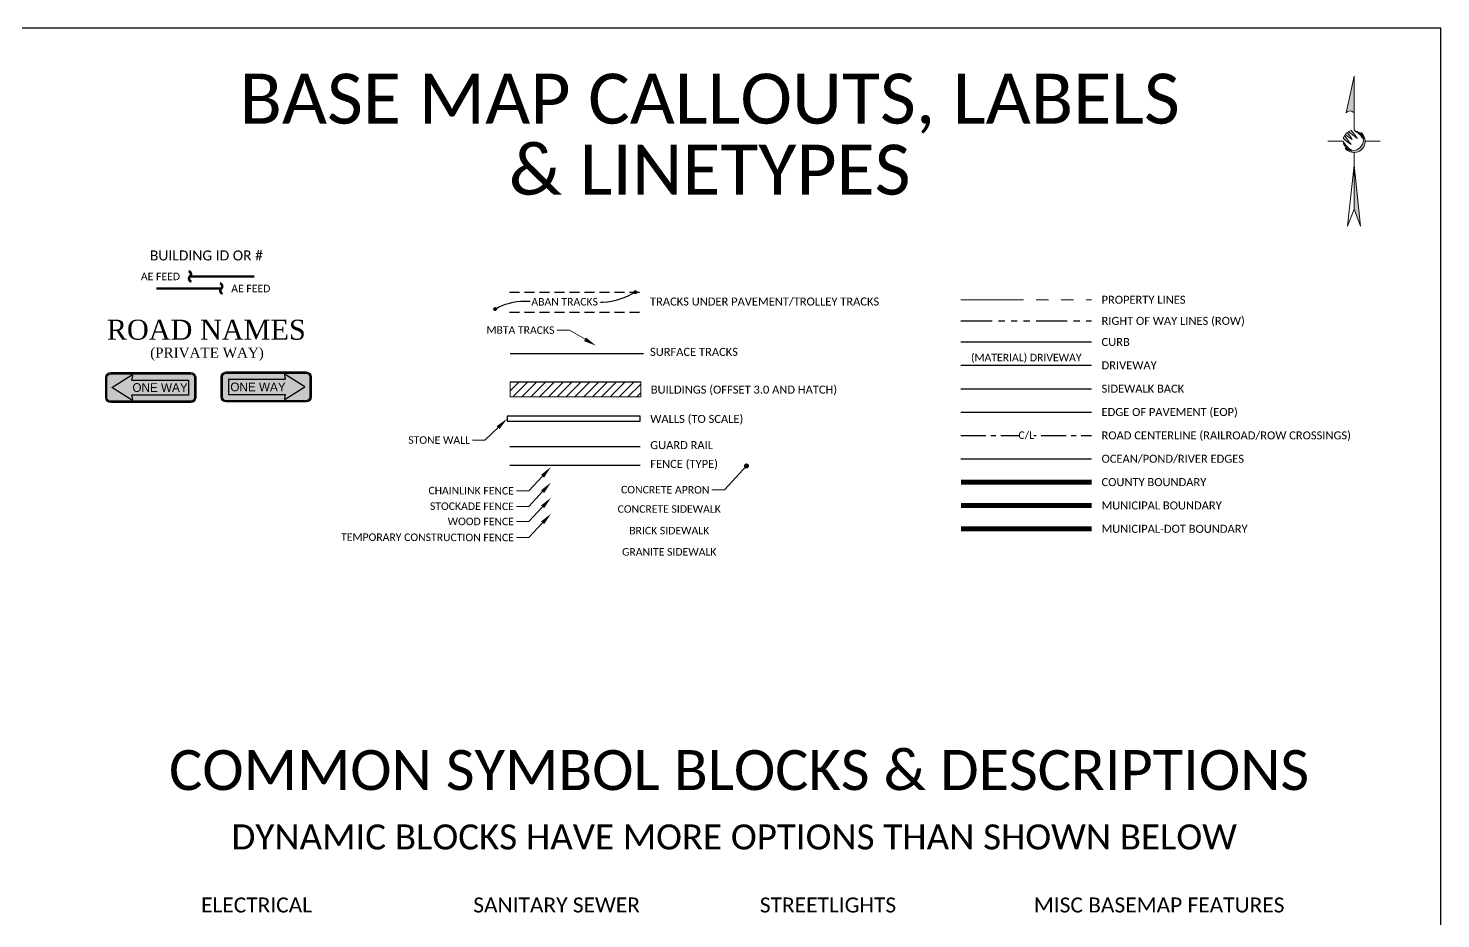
# Model space of a CAD drawing. Extents: x 779170 to 779830, y 2956097 to 2956472.
# Drawn here: x 779547.5 to 779829.9, y 2956294.4 to 2956472.5 of the extents above; entities that cross this region are included whole.
import ezdxf
from ezdxf import colors
from ezdxf.entities.mleader import LeaderData, LeaderLine
from ezdxf.enums import TextEntityAlignment as Align
from ezdxf.math import Vec2, Vec3

# ---------------------------------------------------------------- set-up
doc = ezdxf.new("R2010")
doc.units = 0
doc.header["$MEASUREMENT"] = 0
for name, pattern in [('CENTER', [2, 1.25, -0.25, 0.25, -0.25]), ('CW', [0]), ('DIVIDE', [1.25, 0.5, -0.25, 0, -0.25, 0, -0.25]), ('HIDDEN', [0.375, 0.25, -0.125]), ('PHANTOM', [2.5, 1.25, -0.25, 0.25, -0.25, 0.25, -0.25]), ('ROW', [3, 1.25, -0.25, 0.25, -0.25, 0.25, -0.25, 0.25, -0.25])]:
    doc.linetypes.add(name, pattern=pattern)
doc.layers.get('Defpoints').update_dxf_attribs({"color": 4})
for name, color, linetype in [('C-COMM-OVHD', 30, 'Continuous'), ('G-ANNO-NOTE', 7, 'Continuous'), ('G-ANNO-ROAD', 7, 'Continuous'), ('G-ANNO-STRC', 8, 'Continuous'), ('T-BNDY-CNTY', 1, 'PHANTOM'), ('T-BNDY-MUNI', 5, 'PHANTOM'), ('T-CURB', 8, 'Continuous'), ('T-DRWY', 8, 'Continuous'), ('T-EOP', 8, 'Continuous'), ('T-HYDRO', 5, 'Continuous'), ('T-ROAD-CNTR', 2, 'CENTER'), ('T-SIGN', 8, 'Continuous'), ('T-SWLK', 8, 'Continuous'), ('T-VEG-TXT', 8, 'Continuous'), ('T-WALL', 8, 'Continuous')]:
    doc.layers.add(name, color=color, linetype=linetype)
for name, color, linetype, lineweight in [('G-N-ARROW', 7, 'Continuous', 13), ('T-BLDG', 8, 'Continuous', 13), ('T-FENC', 8, 'FENCELINE1', 30), ('T-GDRL', 8, 'FENCELINE2', 30), ('T-PROP', 8, 'PHANTOM', 13), ('T-ROW', 8, 'ROW', 30), ('T-TRAN-RAIL', 8, 'TRACKS', 25)]:
    doc.layers.add(name, color=color, linetype=linetype, lineweight=lineweight)
doc.styles.add('Calibri', font='calibri.ttf')
doc.styles.add('EX-GEN-TXT 20', font='calibrili.ttf', dxfattribs={"height": 2})
doc.styles.add('EXISTING', font='calibrili.ttf')
doc.styles.add('MUTCD SIGN', font='framd.ttf', dxfattribs={"width": 0.8})
doc.styles.add('PROPOSED', font='calibri.ttf')
doc.styles.add('ROAD-NAME', font='times.ttf')
doc.linetypes.add('FENCELINE1', pattern='A,0.25,-0.1,[133,ltypeshp.shx,S=0.1,R=0,X=-0.1,Y=0],-0.1,1', length=1.45)
doc.linetypes.add('FENCELINE2', pattern='A,0.25,-0.1,[132,ltypeshp.shx,S=0.1,R=0,X=-0.1,Y=0],-0.1,1', length=1.45)
doc.linetypes.add('TRACKS', pattern='A,0.15,[130,ltypeshp.shx,S=0.25,R=0,X=0,Y=0],0.15', length=0.3)

# ---------------------------------------------------------------- blocks, each defined once
blk = doc.blocks.new('_Dot')
at = {"color": 0, "linetype": 'ByBlock', "lineweight": -2}
blk.add_line((-0.5, 0), (-1, 0), dxfattribs=at)
at = {"color": 0, "linetype": 'ByBlock', "const_width": 0.5}
blk.add_lwpolyline([(-0.25, 0, 1), (0.25, 0, 1)], format="xyb", close=True, dxfattribs=at)
blk = doc.blocks.new('R6-1 (L)')
at = {"true_color": 0xffffff}
h = blk.add_hatch(color=7, dxfattribs=at)
h.dxf.hatch_style = 1
h.paths.add_polyline_path([(-0.46582887729517, 5.999999999999938, 0.4142135623730951), (-2.46582887729517, 3.999999999999938), (-2.46582887729517, -4.00000000000006, 0.4142135623730951), (-0.46582887729517, -6.00000000000006), (31.53417112270483, -6.00000000000006, 0.4142135623730954), (33.53417112270483, -4.000000000000059), (33.53417112270483, 3.999999999999936, 0.414213562373095), (31.53417112270483, 5.999999999999938)])
h.paths.add_polyline_path([(31.53417112270483, 5.499999999999938, -0.4142135623730955), (33.03417112270483, 3.999999999999936), (33.03417112270483, -4.000000000000059, -0.4142135623730951), (31.53417112270483, -5.500000000000062), (-0.46582887729517, -5.50000000000006, -0.4142135623730951), (-1.96582887729517, -4.00000000000006), (-1.96582887729517, 3.999999999999938, -0.4142135623730951), (-0.46582887729517, 5.499999999999938)], flags=16)
h.paths.add_polyline_path([(30.64318221029754, 2.999999999999944), (30.64318221029754, -3.000000000000057), (7.876813555765464, -3.000000000000057), (8.247149115994493, -4.666510021031423, -0.6656911023588833), (7.870339192959131, -4.932577344352964), (0, 0), (7.870339192959131, 4.932577344352971, -0.6656911023588741), (8.247149115994496, 4.66651002103143), (7.876813555765464, 2.999999999999944)], flags=0)
at = {"true_color": 0x000000}
h = blk.add_hatch(color=18, dxfattribs=at)
h.dxf.hatch_style = 1
h.paths.add_polyline_path([(-1.96582887729517, 3.999999999999938, -0.4142135623730951), (-0.46582887729517, 5.499999999999938), (31.53417112270483, 5.499999999999938, -0.4142135623730951), (33.03417112270483, 3.999999999999938), (33.03417112270483, -4.00000000000006, -0.4142135623730951), (31.53417112270483, -5.50000000000006), (-0.46582887729517, -5.500000000000062, -0.4142135623730952), (-1.965828877295174, -4.000000000000058)])
h.paths.add_polyline_path([(0, 0), (7.870339192959133, -4.932577344352963, 0.6656911023588787), (8.247149115994493, -4.666510021031423), (7.876813555765461, -3.000000000000056), (30.64318221029754, -3.000000000000056), (30.64318221029754, 2.999999999999943), (7.876813555765462, 2.999999999999943), (8.247149115994496, 4.66651002103143, 0.6656911023588727), (7.870339192959129, 4.932577344352971)], flags=16)
at = {"true_color": 0xffffff}
h = blk.add_hatch(color=7, dxfattribs=at)
h.dxf.hatch_style = 1
h.paths.add_polyline_path([(7.876813555765462, 2.999999999999943), (8.247149115994496, 4.66651002103143, 0.6656911023588727), (7.87033919295913, 4.93257734435297), (-3.552713678800501e-15, 0), (7.870339192959132, -4.932577344352963, 0.6656911023588787), (8.247149115994493, -4.666510021031423), (7.876813555765462, -3.000000000000057), (30.64318221029754, -3.000000000000057), (30.64318221029754, 2.999999999999943)])
at = {"color": 18, "true_color": 0x000000}
blk.add_lwpolyline([(-0.4658288772951718, 5.999999999999938), (31.53417112270483, 5.999999999999938, -0.414213562373095), (33.53417112270483, 3.999999999999938), (33.53417112270483, -4.00000000000006, -0.414213562373095), (31.53417112270483, -6.00000000000006), (-0.46582887729517, -6.00000000000006, -0.414213562373095), (-2.46582887729517, -4.00000000000006), (-2.465828877295172, 3.999999999999938, -0.414213562373095)], format="xyb", close=True, dxfattribs=at)
at = {"color": 7, "true_color": 0xffffff}
for points in [[(-0.4658288772951718, 5.499999999999938), (31.53417112270483, 5.499999999999938, -0.4142135623730951), (33.03417112270483, 3.999999999999938), (33.03417112270483, -4.00000000000006, -0.4142135623730948), (31.53417112270483, -5.500000000000062), (-0.46582887729517, -5.50000000000006, -0.4142135623730951), (-1.96582887729517, -4.00000000000006), (-1.965828877295172, 3.999999999999938, -0.4142135623730951)], [(0, 0), (7.870339192959126, 4.932577344352968, -0.6656911023588798), (8.247149115994496, 4.666510021031431), (7.876813555765462, 2.999999999999943), (30.64318221029754, 2.999999999999943), (30.64318221029754, -3.000000000000057), (7.876813555765462, -3.000000000000057), (8.247149115994485, -4.666510021031392, -0.6656911023589211), (7.870339192959133, -4.932577344352964)]]:
    blk.add_lwpolyline(points, format="xyb", close=True, dxfattribs=at)
at = {"color": 18, "true_color": 0x000000, "style": 'MUTCD SIGN'}
blk.add_text('ONE WAY', height=3.5, dxfattribs=at).set_placement((19.2599978830315, -5.684341886080801e-14), align=Align.MIDDLE)
at = {"style": 'MUTCD SIGN'}
blk.add_attdef('SIGN', text='', height=5, dxfattribs=at).set_placement((15.53417112270483, -9.81693785721598), align=Align.MIDDLE)
blk = doc.blocks.new('R6-1 (R)')
at = {"true_color": 0xffffff}
h = blk.add_hatch(color=7, dxfattribs=at)
h.dxf.hatch_style = 1
h.paths.add_polyline_path([(-31.53417112270483, 5.999999999999938, 0.4142135623730951), (-33.53417112270483, 3.999999999999938), (-33.53417112270483, -4.000000000000059, 0.4142135623730952), (-31.53417112270483, -6.000000000000062), (0.4658288772951718, -6.00000000000006, 0.4142135623730957), (2.465828877295175, -4.000000000000057), (2.46582887729517, 3.999999999999939, 0.4142135623730948), (0.46582887729517, 5.999999999999938)])
h.paths.add_polyline_path([(0.46582887729517, 5.499999999999938, -0.414213562373095), (1.96582887729517, 3.999999999999939), (1.965828877295174, -4.000000000000059, -0.4142135623730951), (0.46582887729517, -5.500000000000062), (-31.53417112270483, -5.50000000000006, -0.4142135623730948), (-33.03417112270483, -4.000000000000059), (-33.03417112270483, 3.999999999999937, -0.4142135623730951), (-31.53417112270483, 5.499999999999938)], flags=16)
h.paths.add_polyline_path([(-7.876813555765463, 2.999999999999943), (-8.247149115994496, 4.66651002103143, -0.6656911023588721), (-7.87033919295913, 4.93257734435297), (1.77635683940025e-15, -1.77635683940025e-15), (-7.870339192959132, -4.932577344352964, -0.6656911023588806), (-8.247149115994493, -4.666510021031423), (-7.876813555765462, -3.000000000000055), (-30.64318221029754, -3.000000000000057), (-30.64318221029754, 2.999999999999943)], flags=0)
at = {"true_color": 0x000000}
h = blk.add_hatch(color=18, dxfattribs=at)
h.dxf.hatch_style = 1
h.paths.add_polyline_path([(-31.53417112270483, 5.499999999999938, 0.4142135623730951), (-33.03417112270483, 3.999999999999938), (-33.03417112270483, -4.000000000000059, 0.4142135623730948), (-31.53417112270483, -5.50000000000006), (0.4658288772951702, -5.500000000000062, 0.4142135623730952), (1.965828877295174, -4.000000000000058), (1.96582887729517, 3.999999999999939, 0.4142135623730951), (0.4658288772951702, 5.499999999999938)])
h.paths.add_polyline_path([(2.220446049250313e-16, -4.440892098500626e-16), (-7.870339192959132, -4.932577344352963, -0.6656911023588787), (-8.247149115994493, -4.666510021031423), (-7.876813555765461, -3.000000000000056), (-30.64318221029754, -3.000000000000056), (-30.64318221029754, 2.999999999999943), (-7.876813555765462, 2.999999999999943), (-8.247149115994496, 4.66651002103143, -0.6656911023588727), (-7.87033919295913, 4.93257734435297)], flags=16)
at = {"true_color": 0xffffff}
h = blk.add_hatch(color=7, dxfattribs=at)
h.dxf.hatch_style = 1
h.paths.add_polyline_path([(-30.64318221029754, 2.999999999999943), (-30.64318221029754, -3.000000000000057), (-7.876813555765461, -3.000000000000057), (-8.247149115994493, -4.666510021031423, 0.6656911023588757), (-7.870339192959132, -4.932577344352963), (0, 2.220446049250313e-16), (-7.87033919295913, 4.932577344352971, 0.6656911023588727), (-8.247149115994496, 4.66651002103143), (-7.876813555765461, 2.999999999999943)])
at = {"color": 18, "true_color": 0x000000}
blk.add_lwpolyline([(-31.53417112270483, 5.999999999999938), (0.46582887729517, 5.999999999999938, -0.414213562373095), (2.46582887729517, 3.999999999999938), (2.465828877295174, -4.00000000000006, -0.414213562373095), (0.46582887729517, -6.00000000000006), (-31.53417112270483, -6.00000000000006, -0.414213562373095), (-33.53417112270483, -4.00000000000006), (-33.53417112270483, 3.999999999999938, -0.414213562373095)], format="xyb", close=True, dxfattribs=at)
at = {"color": 7, "true_color": 0xffffff}
for points in [[(-31.53417112270483, 5.499999999999938), (0.46582887729517, 5.499999999999938, -0.4142135623730951), (1.96582887729517, 3.999999999999938), (1.965828877295174, -4.00000000000006, -0.4142135623730948), (0.46582887729517, -5.500000000000062), (-31.53417112270483, -5.50000000000006, -0.4142135623730951), (-33.03417112270483, -4.00000000000006), (-33.03417112270483, 3.999999999999938, -0.4142135623730951)], [(0, 0), (-7.870339192959126, 4.932577344352968, 0.6656911023588798), (-8.247149115994496, 4.666510021031431), (-7.876813555765462, 2.999999999999943), (-30.64318221029754, 2.999999999999943), (-30.64318221029754, -3.000000000000057), (-7.876813555765462, -3.000000000000057), (-8.247149115994485, -4.666510021031392, 0.6656911023589211), (-7.870339192959133, -4.932577344352964)]]:
    blk.add_lwpolyline(points, format="xyb", close=True, dxfattribs=at)
at = {"color": 18, "true_color": 0x000000, "style": 'MUTCD SIGN'}
blk.add_text('ONE WAY', height=3.5, dxfattribs=at).set_placement((-18.79305559418404, -5.684341886080801e-14), align=Align.MIDDLE)
at = {"style": 'MUTCD SIGN'}
blk.add_attdef('SIGN', text='', height=5, dxfattribs=at).set_placement((-15.53417112270483, -9.81693785721598), align=Align.MIDDLE)
blk = doc.blocks.new('NORTH_ARROW_UCS')
for points in [[(-1.084886216511169, 7.144795432000135, -0.466649334014241), (-0.04386904749902021, 7.136561344329513), (-0.04386904749902021, 12.01549224402851)], [(-0.0438690474989519, -5.70497197167992), (0.8319414486887419, -7.984507755971488), (-0.0438690474989519, 0.1587538895968557)]]:
    blk.add_hatch(color=256).paths.add_polyline_path(points)
at = {"true_color": 0x0054a0}
h = blk.add_hatch(color=154, dxfattribs=at)
edge = h.paths.add_edge_path()
edge.add_arc((-0.1696492551133536, 3.458528414085412), 1.32089556029899, 184.0903260343388, 260.7513171496588)
edge.add_arc((1.142180764636409, 4.657268340469378), 2.930064887811535, 206.1851231986566, 238.6565199853409, ccw=False)
edge = h.paths.add_edge_path()
edge.add_arc((-0.1696492551134328, 3.458528414085412), 1.320895560298887, 150.103399778092, 168.5003096380991)
edge.add_arc((3.119646072887504, 8.504175729840895), 6.624240771032791, 226.2149549419035, 237.8441610857323)
edge.add_arc((8.389762136262291, 10.39258402767797), 11.55690219513806, 212.889722419845, 220.4407415712205, ccw=False)
edge = h.paths.add_edge_path()
edge.add_arc((-0.1696492551132908, 3.458528414085542), 1.320895560298904, 127.0315496680039, 142.4947197261964)
edge.add_arc((1.877188567250683, 7.536684577407155), 4.50509889733158, 226.6121915516306, 241.2284698077781)
edge.add_arc((-4.240123655983226, 1.419372354172818), 4.505098897331675, 28.77153019222618, 43.36911474345619)
edge = h.paths.add_edge_path()
edge.add_arc((-7.096023106253023, -5.093201214838532), 11.5569021951374, 49.55925842878437, 57.09419598131355)
edge.add_arc((-0.1696492551132197, 3.458528414085324), 1.320895560299088, 100.94088178797767, 119.37731659037911, ccw=False)
edge.add_arc((-5.207614808416587, 0.1769148485365681), 6.624240771032247, 32.15583891426911, 43.723076373075514, ccw=False)
edge = h.paths.add_edge_path()
edge.add_arc((-1.3607074190456, 2.154380156787411), 2.930064887811487, 31.81314689662123, 63.37692775122323)
edge.add_arc((-0.1696492551133809, 3.458528414085412), 1.320895560298974, 10.487810403540209, 84.70226424430422, ccw=False)
h = blk.add_hatch(color=8)
edge = h.paths.add_edge_path()
edge.add_arc((-0.04386904749902021, 3.340429968922844), 1.49333264095745, 218.3687582106769, 411.6312417893269)
edge.add_arc((-0.2653502753665463, 3.561911196790316), 1.490007100053194, -129.57869991107992, 39.57869991108089, ccw=False)
blk.add_lwpolyline([(-0.04386904749342265, 7.136561344322738, 0.4666493340159686), (-1.084886216511169, 7.144795432000137), (-0.04386904749902021, 12.01549224402851), (-0.04386904749902021, 4.833762609880324)], format="xyb")
at = {"color": 154, "true_color": 0x0054a0}
for points in [[(-1.314768390676732, 4.116910709244688, 0.03295946365512579), (-0.4059332450895659, 2.89606943045022, -0.05078557833916632), (-1.464028870021309, 3.721865638435208, -0.08044451906598812)], [(-0.2911974571247652, 3.587758378548611, 0.06378025217209016), (-0.9651648105614226, 4.513004626362224, 0.06757337702758122), (-1.217512050276899, 4.262735255469988, 0.06386215108016016)], [(0.4004914909737386, 3.702494166513167, 0.05051449527681724), (-0.4203500066614548, 4.755414767776747, 0.08061809761580899), (-0.8176261980069777, 4.609567493653799, -0.03288921837863451)], [(1.129178969122367, 3.698966192203099, 0.335636135979865), (-0.0476893330133833, 4.773781567899884, -0.1386003915957242)], [(-0.3819434256393313, 2.154804414774857, -0.3475568923530566), (-1.487180283769661, 3.364310211251348, 0.1426389271308922)]]:
    blk.add_lwpolyline(points, format="xyb", close=True, dxfattribs=at)
at = {"color": 8}
blk.add_lwpolyline([(-1.214689677445999, 2.413487991752912, 0.9095902651215625), (0.8830729296709123, 4.511250598869768, -1.122991666817401)], format="xyb", close=True, dxfattribs=at)
at = {"color": 7, "linetype": 'CW'}
for points in [[(-1.485254757711942, 3.340429968922844), (-3.541892146041275, 3.340429968922844)], [(3.44211000850168, 3.340429968922844), (1.449463593458433, 3.340429968922844)]]:
    blk.add_lwpolyline(points, dxfattribs=at)
blk.add_lwpolyline([(-0.0438690474989519, -5.704971971679929), (-0.9196795436866458, -7.984507755971491), (-0.0438690474988836, 0.1587538895962406), (0.8319414486887419, -7.984507755971491), (-0.0438690474989519, -5.704971971679929), (-0.0438690474989519, 1.847097327965408)])

msp = doc.modelspace()

# ---------------------------------------------------------------- hatches: boundary and pattern name
at = {"layer": 'T-BLDG'}
h = msp.add_hatch(dxfattribs=at)
h.set_pattern_fill('ANSI31', color=256, scale=10)
h.set_pattern_definition([(45, (-61.68822099210229, -11.85195690020919), (-0.8838834764831843, 0.8838834764831844), [])])
h.paths.add_polyline_path([(779669.9689227502, 2956398.732526696), (779669.9689227502, 2956401.732526696), (779643.8654138156, 2956401.732526696), (779643.8654138156, 2956398.732526696)])

# ---------------------------------------------------------------- linework, layer by layer
at = {"layer": 'C-COMM-OVHD', "color": 0, "ltscale": 0.25, "flags": 128}
for points in [[(779579.552754647, 2956423.864412989, 0.4999999999999999, 0.4999999999999999, -0.6179260891822396), (779579.8330460499, 2956422.837202285, 0.4999999999999999, 0.4999999999999999, -30.06943035384681), (779579.8330460499, 2956422.837202285, 0.4999999999999999, 0.4999999999999999, 30.06943035384681), (779579.8330460499, 2956422.837202285, 0.4999999999999999, 0.4999999999999999, 0.6179260891822396), (779580.1133374526, 2956421.80999158, 0, 0, 0)], [(779585.8016126998, 2956421.456782938, 0.4999999999999999, 0.4999999999999999, -0.6179260891822396), (779586.0819041027, 2956420.429572233, 0.4999999999999999, 0.4999999999999999, -30.06943035384681), (779586.0819041027, 2956420.429572233, 0.4999999999999999, 0.4999999999999999, 30.06943035384681), (779586.0819041027, 2956420.429572233, 0.4999999999999999, 0.4999999999999999, 0.6179260891822396), (779586.3621955059, 2956419.402361529, 0, 0, 0)]]:
    msp.add_lwpolyline(points, format="xyseb", dxfattribs=at)
at = {"layer": 'C-COMM-OVHD', "color": 0, "linetype": 'DIVIDE', "ltscale": 7.5, "const_width": 0.4999999999999999, "flags": 128}
for points in [[(779592.6785244491, 2956422.837202284), (779579.8330460499, 2956422.837202285)], [(779573.1082425535, 2956420.429572233), (779586.0819041027, 2956420.429572233)]]:
    msp.add_lwpolyline(points, dxfattribs=at)
at = {"layer": 'Defpoints'}
msp.add_lwpolyline([(779169.9132987085, 2956097.459171797), (779829.9132987092, 2956097.459171797), (779829.9132987087, 2956472.459171797), (779169.9132987087, 2956472.459171797), (779169.9132987085, 2956097.459171797)], close=True, dxfattribs=at)
msp.add_lwpolyline([(779643.8654138156, 2956401.732526696), (779669.9689227502, 2956401.732526696)], dxfattribs=at)
at = {"layer": 'G-ANNO-STRC'}
for points in [[(779668.8767537371, 2956419.686157464, -0.1156275437738926), (779662.4427104153, 2956417.608950586), (779661.8873012235, 2956417.610707267)], [(779640.8367060687, 2956416.310717132, -0.1312596457455112), (779646.745805337, 2956417.904170285), (779647.8561550087, 2956417.871713683)]]:
    msp.add_lwpolyline(points, format="xyb", dxfattribs=at)
at = {"layer": 'G-ANNO-STRC', "const_width": 0.3952851405658353}
for points in [[(779668.8326429863, 2956419.878814743, 1), (779668.9208644883, 2956419.493500184, 1)], [(779640.8757817991, 2956416.11697588, 1), (779640.7976303376, 2956416.504458385, 1)]]:
    msp.add_lwpolyline(points, format="xyb", close=True, dxfattribs=at)
at = {"layer": 'T-BLDG'}
msp.add_lwpolyline([(779643.8654138156, 2956401.732526696), (779643.8654138156, 2956398.732526696), (779669.9689227502, 2956398.732526696), (779669.9689227502, 2956401.732526696)], dxfattribs=at)
at = {"layer": 'T-BNDY-CNTY', "ltscale": 4, "const_width": 1}
msp.add_lwpolyline([(779733.988059158, 2956381.709116468), (779760.0915680926, 2956381.709116468)], dxfattribs=at)
at = {"layer": 'T-BNDY-MUNI', "ltscale": 4, "const_width": 1}
msp.add_lwpolyline([(779733.988059158, 2956377.038811462), (779760.0915680926, 2956377.038811462)], dxfattribs=at)
at = {"layer": 'T-BNDY-MUNI', "color": 88, "ltscale": 4, "const_width": 1}
msp.add_lwpolyline([(779733.988059158, 2956372.368506457), (779760.0915680926, 2956372.368506457)], dxfattribs=at)
at = {"layer": 'T-CURB', "ltscale": 2}
msp.add_lwpolyline([(779733.988059158, 2956409.730946499), (779760.0915680926, 2956409.730946499)], dxfattribs=at)
at = {"layer": 'T-DRWY', "ltscale": 2}
msp.add_lwpolyline([(779733.988059158, 2956405.060641494), (779760.0915680926, 2956405.060641494)], dxfattribs=at)
at = {"layer": 'T-EOP', "ltscale": 2}
msp.add_lwpolyline([(779733.988059158, 2956395.720031484), (779760.0915680926, 2956395.720031484)], dxfattribs=at)
at = {"layer": 'T-FENC', "linetype": 'FENCELINE1', "ltscale": 5, "flags": 128}
msp.add_lwpolyline([(779643.7600625012, 2956385.065628283), (779669.8635714356, 2956385.065628283)], dxfattribs=at)
at = {"layer": 'T-GDRL', "linetype": 'FENCELINE2', "ltscale": 4, "flags": 128}
msp.add_lwpolyline([(779643.7600625012, 2956388.815142199), (779669.8635714356, 2956388.815142199)], dxfattribs=at)
at = {"layer": 'T-HYDRO', "ltscale": 2}
msp.add_lwpolyline([(779733.988059158, 2956386.379421473), (779760.0915680926, 2956386.379421473)], dxfattribs=at)
at = {"layer": 'T-PROP', "ltscale": 10}
msp.add_lwpolyline([(779733.988059158, 2956418.169942326), (779760.0915680926, 2956418.169942326)], dxfattribs=at)
at = {"layer": 'T-ROAD-CNTR', "ltscale": 4}
msp.add_lwpolyline([(779733.988059158, 2956391.049726478), (779760.0915680926, 2956391.049726478)], dxfattribs=at)
at = {"layer": 'T-ROW', "ltscale": 5}
msp.add_lwpolyline([(779733.988059158, 2956413.950444413), (779760.0915680921, 2956413.950444413)], dxfattribs=at)
at = {"layer": 'T-SWLK', "ltscale": 2}
msp.add_lwpolyline([(779733.988059158, 2956400.390336489), (779760.0915680926, 2956400.390336489)], dxfattribs=at)
at = {"layer": 'T-TRAN-RAIL', "linetype": 'HIDDEN', "ltscale": 8, "flags": 128}
for points in [[(779643.704501714, 2956419.686157464), (779669.8080106484, 2956419.686157464)], [(779643.7045017135, 2956415.686157464), (779669.8080106481, 2956415.686157464)]]:
    msp.add_lwpolyline(points, dxfattribs=at)
at = {"layer": 'T-TRAN-RAIL', "ltscale": 8}
msp.add_lwpolyline([(779643.8770053465, 2956407.415765278), (779670.4958205126, 2956407.415765278)], dxfattribs=at)
at = {"layer": 'T-WALL'}
msp.add_lwpolyline([(779669.8635714356, 2956394.871604057), (779643.2340402649, 2956394.871604057), (779643.2340402649, 2956393.871604057), (779669.8635714356, 2956393.871604057)], close=True, dxfattribs=at)

# ---------------------------------------------------------------- block references
at = {"layer": 'G-N-ARROW', "xscale": 1.5, "yscale": 1.5, "zscale": 1.5}
msp.add_blockref('NORTH_ARROW_UCS', (779812.6363849522, 2956444.848626217), dxfattribs=at)
at = {"layer": 'T-SIGN', "xscale": 0.5, "yscale": 0.5, "zscale": 0.5}
for name, p in [('R6-1 (L)', (779564.2114842352, 2956400.618176725)), ('R6-1 (R)', (779602.8239345336, 2956400.736199092))]:
    msp.add_blockref(name, p, dxfattribs=at)

# ---------------------------------------------------------------- texts
at = {"layer": 'C-COMM-OVHD', "color": 0, "style": 'PROPOSED'}
msp.add_text('AE FEED', height=1.5, dxfattribs=at).set_placement((779577.8330460502, 2956422.837202284), align=Align.MIDDLE_RIGHT)
msp.add_text('AE FEED', height=1.5, dxfattribs=at).set_placement((779588.0819041027, 2956420.429572234), align=Align.MIDDLE_LEFT)
at = {"layer": 'G-ANNO-NOTE', "style": 'EX-GEN-TXT 20'}
for s, height, p in [('BASE MAP CALLOUTS, LABELS', 10, (779683.7377954911, 2956458.37159269)), ('& LINETYPES', 10, (779683.7377954914, 2956444.171938159)), ('COMMON SYMBOL BLOCKS & DESCRIPTIONS', 8, (779689.6171971094, 2956324.124770448)), ('DYNAMIC BLOCKS HAVE MORE OPTIONS THAN SHOWN BELOW', 5, (779688.6346690536, 2956310.7595323))]:
    msp.add_text(s, height=height, dxfattribs=at).set_placement(p, align=Align.MIDDLE_CENTER)
at = {"layer": 'G-ANNO-NOTE', "style": 'Calibri'}
for s, p in [('TRACKS UNDER PAVEMENT/TROLLEY TRACKS', (779671.8080106484, 2956417.819653186)), ('PROPERTY LINES', (779762.0915680921, 2956418.169942326)), ('RIGHT OF WAY LINES (ROW)', (779762.0915680923, 2956413.950444413)), ('SURFACE TRACKS', (779671.8080106484, 2956407.752167211)), ('CURB', (779762.0915680921, 2956409.730946499)), ('DRIVEWAY', (779762.0915680921, 2956405.060641494)), ('BUILDINGS (OFFSET 3.0 AND HATCH)', (779671.9689227497, 2956400.205868102)), ('SIDEWALK BACK', (779762.0915680921, 2956400.390336489)), ('EDGE OF PAVEMENT (EOP)', (779762.0915680921, 2956395.720031484)), ('WALLS (TO SCALE)', (779671.8635714351, 2956394.344945463)), ('ROAD CENTERLINE (RAILROAD/ROW CROSSINGS)', (779762.0915680921, 2956391.049726478)), ('GUARD RAIL', (779671.8635714358, 2956389.103447718)), ('FENCE (TYPE)', (779671.8635714356, 2956385.353933802)), ('OCEAN/POND/RIVER EDGES', (779762.0915680921, 2956386.379421473)), ('COUNTY BOUNDARY', (779762.0915680921, 2956381.709116468)), ('MUNICIPAL BOUNDARY', (779762.0915680921, 2956377.038811462)), ('MUNICIPAL-DOT BOUNDARY', (779762.0915680921, 2956372.368506457))]:
    msp.add_text(s, height=1.6, dxfattribs=at).set_placement(p, align=Align.MIDDLE_LEFT)
at = {"layer": 'G-ANNO-NOTE', "style": 'PROPOSED'}
for s, p in [('ELECTRICAL', (779593.1435645081, 2956295.653283657)), ('SANITARY SEWER', (779653.1344865669, 2956295.653283657)), ('STREETLIGHTS', (779707.3972585608, 2956295.653283657)), ('MISC BASEMAP FEATURES', (779773.6060601573, 2956295.653283657))]:
    msp.add_text(s, height=3, dxfattribs=at).set_placement(p, align=Align.CENTER)
at = {"layer": 'G-ANNO-ROAD', "attachment_point": 5, "style": 'ROAD-NAME'}
for s, insert, char_height in [('ROAD NAMES', (779583.0870415982, 2956412.151549351), 4), ('(PRIVATE WAY)', (779583.2328378746, 2956407.270933821), 2)]:
    msp.add_mtext_dynamic_manual_height_columns(s, width=56.94104692051141, gutter_width=1, heights=[0], dxfattribs=dict(at, insert=insert, char_height=char_height))
at = {"layer": 'G-ANNO-STRC', "attachment_point": 5, "style": 'EXISTING'}
for s, width, insert, char_height in [('BUILDING ID OR #', 46.97206418196336, (779583.1027293303, 2956427.021221828), 2), ('CONCRETE SIDEWALK', 55.35039342466564, (779675.6552327888, 2956376.324684692), 1.5), ('BRICK SIDEWALK', 55.35039342466564, (779675.6552327892, 2956372.006750674), 1.5), ('GRANITE SIDEWALK', 55.35039342466564, (779675.6552327888, 2956367.746827616), 1.5)]:
    msp.add_mtext_dynamic_manual_height_columns(s, width=width, gutter_width=1, heights=[0], dxfattribs=dict(at, insert=insert, char_height=char_height))
at = {"layer": 'G-ANNO-STRC', "insert": (779654.7434664815, 2956417.760793732), "char_height": 1.5, "attachment_point": 5, "rotation": 0.03756579183231923, "style": 'EXISTING'}
msp.add_mtext_dynamic_manual_height_columns('ABAN TRACKS', width=55.35039342466564, gutter_width=1, heights=[0], dxfattribs=at)
at = {"layer": 'T-DRWY', "insert": (779747.0398136253, 2956406.452634371), "char_height": 1.5, "attachment_point": 5, "style": 'EXISTING'}
msp.add_mtext_dynamic_manual_height_columns('(MATERIAL) DRIVEWAY', width=55.35039342466564, gutter_width=1, heights=[0], dxfattribs=at)

# ---------------------------------------------------------------- leaders
at = {"layer": 'G-ANNO-STRC'}
ml = msp.add_multileader_mtext('Standard', dxfattribs=at)
ml.set_content('MBTA TRACKS', color=256, style='EXISTING')
ml.set_leader_properties(color=256, linetype='ByLayer', lineweight=13)
ml.build(insert=Vec2(0, 0))
ml.multileader.update_dxf_attribs({"dogleg_length": 2.5, "arrow_head_size": 2.5})
ctx = ml.context
ctx.base_point, ctx.char_height, ctx.arrow_head_size, ctx.landing_gap_size, ctx.plane_origin, ctx.plane_x_axis, ctx.plane_y_axis = Vec3(779638.8408735085, 2956412.128813523), 1.5, 2.5, 0.5, Vec3(779573.683639774, 2956408.285878274), Vec3(0.9999956515704596, -0.002949040551105397), Vec3(0.002949040551105397, 0.9999956515704596)
ctx.text_align_type = 2
notes = []
notes.append((ctx, [(1, (1, 1, 0), (779655.7000309665, 2956412.079094968), (-0.9999956515704597, 0.002949040551105498), 2.499999999999999, [(0, [(779660.9847368464, 2956409.004103292)], 0, [])])]))
ctx.mtext.insert, ctx.mtext.text_direction, ctx.mtext.rotation, ctx.mtext.alignment, ctx.mtext.flow_direction = Vec3(779652.7022847155, 2956412.847746478), Vec3(0.9999956515704596, -0.002949040551105397), 6.280236262353909, 3, 5
ml = msp.add_multileader_mtext('Standard', dxfattribs=at)
ml.set_content('CONCRETE APRON', color=256, style='EXISTING')
ml.set_leader_properties(color=256, linetype='ByLayer', lineweight=13)
ml.set_arrow_properties(name='DOT')
ml.build(insert=Vec2(0, 0))
ml.multileader.update_dxf_attribs({"dogleg_length": 2.5, "arrow_head_size": 1})
ctx = ml.context
ctx.base_point, ctx.char_height, ctx.arrow_head_size, ctx.landing_gap_size, ctx.plane_origin, ctx.plane_x_axis, ctx.plane_y_axis = Vec3(779665.7700503962, 2956380.198779089), 1.5, 1, 0.5, Vec3(779604.6651067324, 2956376.34389342), Vec3(0.9999956515704596, -0.002949040551105397), Vec3(0.002949040551105397, 0.9999956515704596)
ctx.text_align_type = 2
notes.append((ctx, [(1, (1, 1, 0), (779686.6814979254, 2956380.137110115), (-0.9999956515704597, 0.002949040551105498), 2.499999999999999, [(0, [(779691.1015918001, 2956384.93585831)], 0, [])])]))
ctx.mtext.insert, ctx.mtext.text_direction, ctx.mtext.rotation, ctx.mtext.alignment, ctx.mtext.flow_direction = Vec3(779683.6837516744, 2956380.905761625), Vec3(0.9999956515704596, -0.002949040551105397), 6.280236262353909, 3, 5
at = {"layer": 'T-VEG-TXT'}
ml = msp.add_multileader_mtext('Standard', dxfattribs=at)
ml.set_content('STONE WALL', color=256, style='EXISTING')
ml.set_leader_properties(color=256, linetype='ByLayer', lineweight=13)
ml.build(insert=Vec2(0, 0))
ml.multileader.update_dxf_attribs({"dogleg_length": 2.5, "arrow_head_size": 2.5})
ctx = ml.context
ctx.base_point, ctx.char_height, ctx.arrow_head_size, ctx.landing_gap_size, ctx.plane_origin, ctx.plane_x_axis, ctx.plane_y_axis = Vec3(779623.1236300031, 2956390.119127442), 1.5, 2.5, 0.5, Vec3(779556.7975551962, 2956386.279639167), Vec3(0.9999956515704596, -0.002949040551105397), Vec3(0.002949040551105397, 0.9999956515704596)
ctx.text_align_type = 2
notes.append((ctx, [(1, (1, 1, 0), (779638.81394639, 2956390.072855861), (-0.9999956515704597, 0.002949040551105498), 2.499999999999999, [(0, [(779643.2340402649, 2956394.371604057)], 0, [])])]))
ctx.mtext.insert, ctx.mtext.text_direction, ctx.mtext.rotation, ctx.mtext.alignment, ctx.mtext.flow_direction = Vec3(779635.8162001389, 2956390.841507372), Vec3(0.9999956515704596, -0.002949040551105397), 6.280236262353909, 3, 5
ml = msp.add_multileader_mtext('Standard', dxfattribs=at)
ml.set_content('CHAINLINK FENCE', color=256, style='EXISTING')
ml.set_leader_properties(color=256, linetype='ByLayer', lineweight=13)
ml.build(insert=Vec2(0, 0))
ml.multileader.update_dxf_attribs({"dogleg_length": 2.5, "arrow_head_size": 2.5})
ctx = ml.context
ctx.base_point, ctx.char_height, ctx.arrow_head_size, ctx.landing_gap_size, ctx.plane_origin, ctx.plane_x_axis, ctx.plane_y_axis = Vec3(779627.149483792, 2956380.014992466), 1.5, 2.5, 0.5, Vec3(779565.586465197, 2956376.161457684), Vec3(0.9999956515704596, -0.002949040551105397), Vec3(0.002949040551105397, 0.9999956515704596)
ctx.text_align_type = 2
notes.append((ctx, [(1, (1, 1, 0), (779647.6028563901, 2956379.954674378), (-0.9999956515704597, 0.002949040551105498), 2.499999999999999, [(0, [(779652.0229502647, 2956384.753422574)], 0, [])])]))
ctx.mtext.insert, ctx.mtext.text_direction, ctx.mtext.rotation, ctx.mtext.alignment, ctx.mtext.flow_direction = Vec3(779644.6051033336, 2956380.721018206), Vec3(0.9999956515704596, -0.002949040551105397), 6.280236262353909, 3, 5
ml = msp.add_multileader_mtext('Standard', dxfattribs=at)
ml.set_content('STOCKADE FENCE', color=256, style='EXISTING')
ml.set_leader_properties(color=256, linetype='ByLayer', lineweight=13)
ml.build(insert=Vec2(0, 0))
ml.multileader.update_dxf_attribs({"dogleg_length": 2.5, "arrow_head_size": 2.5})
ctx = ml.context
ctx.base_point, ctx.char_height, ctx.arrow_head_size, ctx.landing_gap_size, ctx.plane_origin, ctx.plane_x_axis, ctx.plane_y_axis = Vec3(779627.3225599623, 2956376.903563045), 1.5, 2.5, 0.5, Vec3(779565.5864651968, 2956373.050538674), Vec3(0.9999956515704596, -0.002949040551105397), Vec3(0.002949040551105397, 0.9999956515704596)
ctx.text_align_type = 2
notes.append((ctx, [(1, (1, 1, 0), (779647.6028563898, 2956376.843755369), (-0.9999956515704597, 0.002949040551105498), 2.499999999999999, [(0, [(779652.022950265, 2956381.642503564)], 0, [])])]))
ctx.mtext.insert, ctx.mtext.text_direction, ctx.mtext.rotation, ctx.mtext.alignment, ctx.mtext.flow_direction = Vec3(779644.605110139, 2956377.612406879), Vec3(0.9999956515704596, -0.002949040551105397), 6.280236262353909, 3, 5
ml = msp.add_multileader_mtext('Standard', dxfattribs=at)
ml.set_content('WOOD FENCE', color=256, style='EXISTING')
ml.set_leader_properties(color=256, linetype='ByLayer', lineweight=13)
ml.build(insert=Vec2(0, 0))
ml.multileader.update_dxf_attribs({"dogleg_length": 2.5, "arrow_head_size": 2.5})
ctx = ml.context
ctx.base_point, ctx.char_height, ctx.arrow_head_size, ctx.landing_gap_size, ctx.plane_origin, ctx.plane_x_axis, ctx.plane_y_axis = Vec3(779631.0840820672, 2956373.853299891), 1.5, 2.5, 0.5, Vec3(779565.586465197, 2956370.011368449), Vec3(0.9999956515704596, -0.002949040551105397), Vec3(0.002949040551105397, 0.9999956515704596)
ctx.text_align_type = 2
notes.append((ctx, [(1, (1, 1, 0), (779647.6028563901, 2956373.804585143), (-0.9999956515704597, 0.002949040551105498), 2.499999999999999, [(0, [(779652.0229502652, 2956378.603333339)], 0, [])])]))
ctx.mtext.insert, ctx.mtext.text_direction, ctx.mtext.rotation, ctx.mtext.alignment, ctx.mtext.flow_direction = Vec3(779644.605110139, 2956374.573236654), Vec3(0.9999956515704596, -0.002949040551105397), 6.280236262353909, 3, 5
ml = msp.add_multileader_mtext('Standard', dxfattribs=at)
ml.set_content('TEMPORARY CONSTRUCTION FENCE', color=256, style='EXISTING')
ml.set_leader_properties(color=256, linetype='ByLayer', lineweight=13)
ml.build(insert=Vec2(0, 0))
ml.multileader.update_dxf_attribs({"dogleg_length": 2.5, "arrow_head_size": 2.5})
ctx = ml.context
ctx.base_point, ctx.char_height, ctx.arrow_head_size, ctx.landing_gap_size, ctx.plane_origin, ctx.plane_x_axis, ctx.plane_y_axis = Vec3(779609.8476359514, 2956370.715660751), 1.5, 2.5, 0.5, Vec3(779565.586465197, 2956366.811101896), Vec3(0.9999956515704596, -0.002949040551105397), Vec3(0.002949040551105397, 0.9999956515704596)
ctx.text_align_type = 2
notes.append((ctx, [(1, (1, 1, 0), (779647.6028563901, 2956370.60431859), (-0.9999956515704597, 0.002949040551105498), 2.499999999999999, [(0, [(779652.0229502652, 2956375.403066786)], 0, [])])]))
ctx.mtext.insert, ctx.mtext.text_direction, ctx.mtext.rotation, ctx.mtext.alignment, ctx.mtext.flow_direction = Vec3(779644.6051101392, 2956371.372970101), Vec3(0.9999956515704596, -0.002949040551105397), 6.280236262353909, 3, 5
for ctx, leaders in notes:
    for number, flags, end, landing, length, lines in leaders:
        leader = LeaderData()
        leader.index, (leader.has_last_leader_line, leader.has_dogleg_vector, leader.attachment_direction) = number, flags
        leader.last_leader_point, leader.dogleg_vector, leader.dogleg_length = Vec3(end), Vec3(landing), length
        for number, points, colour, breaks in lines:
            line = LeaderLine()
            line.index, line.vertices, line.color, line.breaks = number, Vec3.list(points), colors.encode_raw_color(colour), breaks
            leader.lines.append(line)
        ctx.leaders.append(leader)

# ---------------------------------------------------------------- next in the draw order: texts
at = {"layer": 'G-ANNO-ROAD', "insert": (779747.0398136253, 2956391.049726478), "char_height": 1.5, "attachment_point": 5, "style": 'EXISTING', "bg_fill": 3, "box_fill_scale": 1, "bg_fill_color": 256, "bg_fill_transparency": 0}
msp.add_mtext_dynamic_manual_height_columns('C/L', width=2.897555784478868, gutter_width=1, heights=[0], dxfattribs=at)

doc.saveas('drawing.dxf')
